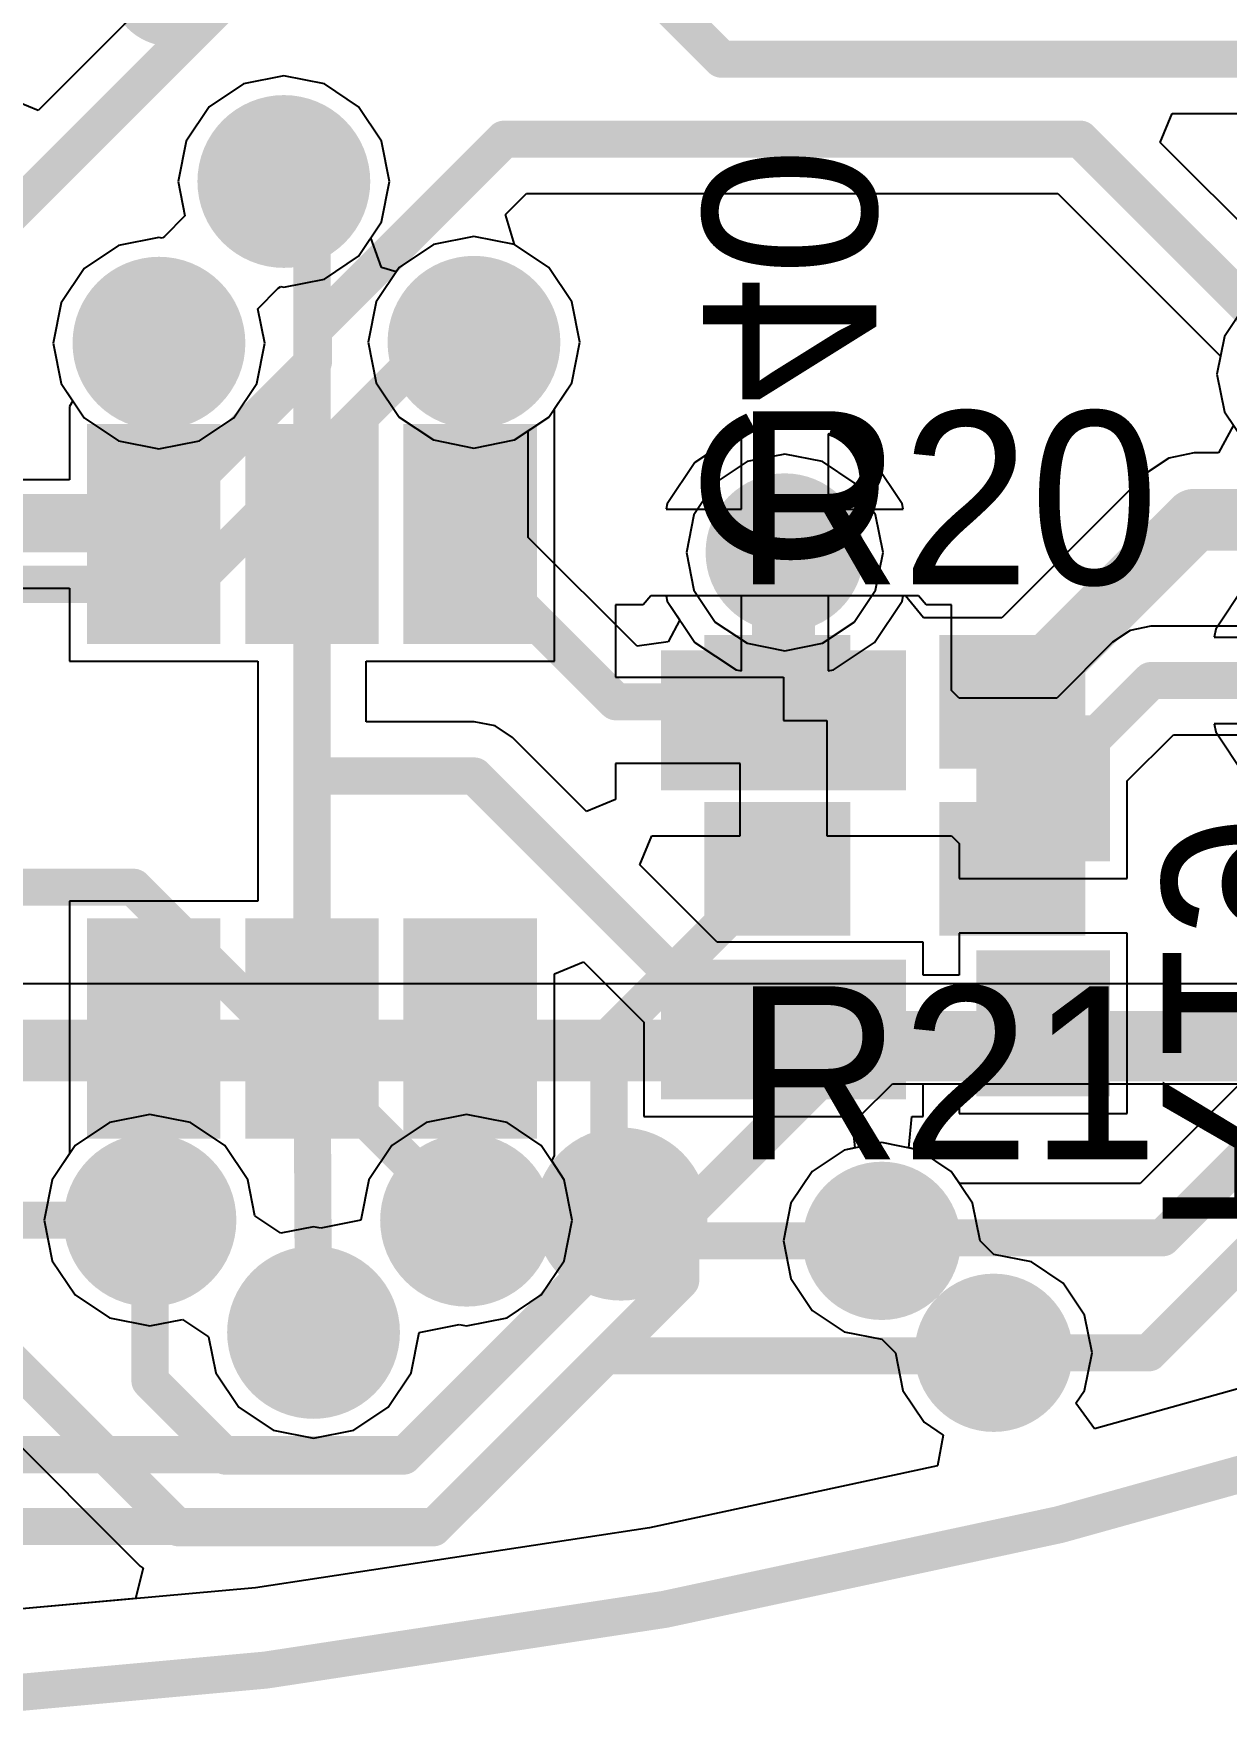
# Model space of a CAD drawing. Header units: millimetres. Extents: x 73 to 190, y 73 to 267.
# Drawn here: x 102.32 to 107.14, y 72.96 to 79.8 of the extents above; entities that cross this region are included whole.
import ezdxf

# ---------------------------------------------------------------- set-up
doc = ezdxf.new("R2010")
doc.units = ezdxf.units.MM
for name, color, linetype in [('BottomLayer', 5, 'Continuous'), ('BottomOverlay', 54, 'Continuous'), ('BottomPaste', 16, 'Continuous'), ('BottomSolder', 6, 'Continuous'), ('DrillDrawing', 1, 'Continuous'), ('KeepOutLayer', 6, 'Continuous'), ('Mechanical1', 6, 'Continuous'), ('MidLayer1', 16, 'Continuous'), ('MidLayer2', 76, 'Continuous'), ('MultiLayer', 9, 'Continuous'), ('TopLayer', 1, 'Continuous'), ('TopOverlay', 2, 'Continuous'), ('TopPaste', 8, 'Continuous'), ('TopSolder', 216, 'Continuous'), ('ViaHoleLayer', 16, 'Continuous')]:
    doc.layers.add(name, color=color, linetype=linetype)

msp = doc.modelspace()

# ---------------------------------------------------------------- linework, layer by layer
at = {"layer": 'BottomLayer'}
for p, q in [((103.33, 79.6315), (103.1664, 79.5989)), ((103.4937, 79.5989), (103.33, 79.6315)), ((103.1664, 79.5989), (103.0277, 79.5062)), ((103.6324, 79.5062), (103.4937, 79.5989)), ((103.0277, 79.5062), (102.935, 79.3675)), ((103.7251, 79.3675), (103.6324, 79.5062)), ((102.935, 79.3675), (102.9024, 79.2039)), ((103.7577, 79.2039), (103.7251, 79.3675)), ((102.9024, 79.2039), (102.9302, 79.0644)), ((103.7251, 79.0402), (103.7577, 79.2039)), ((102.9302, 79.0644), (102.8478, 78.982)), ((103.6822, 78.976), (103.7251, 79.0402)), ((102.6614, 78.9451), (102.5226, 78.8524)), ((102.825, 78.9776), (102.6614, 78.9451)), ((102.8375, 78.9751), (102.825, 78.9776)), ((102.8478, 78.982), (102.8375, 78.9751)), ((103.725, 78.8564), (103.6822, 78.976)), ((103.935, 78.9488), (103.7963, 78.8561)), ((104.0986, 78.9814), (103.935, 78.9488)), ((104.2623, 78.9488), (104.0986, 78.9814)), ((104.401, 78.8561), (104.2623, 78.9488)), ((103.7844, 78.8384), (103.725, 78.8564)), ((103.7963, 78.8561), (103.7844, 78.8384)), ((104.4937, 78.7174), (104.401, 78.8561)), ((102.5226, 78.8524), (102.4299, 78.7136)), ((104.5263, 78.5538), (104.4937, 78.7174)), ((102.4299, 78.7136), (102.3974, 78.55)), ((107.2188, 78.7062), (107.1326, 78.5772)), ((102.3974, 78.55), (102.4299, 78.3864)), ((104.4937, 78.3901), (104.5263, 78.5538)), ((107.1326, 78.5772), (107.1024, 78.425)), ((102.4299, 78.3864), (102.4762, 78.3172)), ((104.4237, 78.2853), (104.4937, 78.3901)), ((107.1024, 78.425), (107.1326, 78.2728)), ((102.4762, 78.3172), (102.4637, 78.2938)), ((102.4637, 78.2938), (102.4637, 78.2938)), ((102.4637, 78.2938), (102.4637, 78.2938)), ((102.4637, 78.2938), (102.4637, 77.998)), ((104.4237, 77.2638), (104.4237, 78.2853)), ((107.1326, 78.2728), (107.2188, 78.1438)), ((105.1585, 78.1785), (104.9918, 78.0672)), ((105.1801, 78.1829), (105.1585, 78.1785)), ((105.1801, 77.8788), (105.1801, 78.1829)), ((105.5518, 78.1785), (105.5301, 78.1829)), ((105.5301, 78.1829), (105.5301, 77.8788)), ((105.7185, 78.0672), (105.5518, 78.1785)), ((104.9918, 78.0672), (104.8804, 77.9004)), ((105.8299, 77.9004), (105.7185, 78.0672)), ((102.4637, 77.998), (100.938, 77.998)), ((104.8804, 77.9004), (104.8761, 77.8788)), ((105.8342, 77.8788), (105.8299, 77.9004)), ((104.8761, 77.8788), (105.1801, 77.8788)), ((105.5301, 77.8788), (105.8342, 77.8788)), ((101.0664, 77.5596), (102.4637, 77.5596)), ((102.4637, 77.5596), (102.4637, 77.2638)), ((104.7834, 77.4915), (104.671, 77.4915)), ((104.671, 77.4915), (104.671, 77.2)), ((104.814, 77.5288), (104.7834, 77.4915)), ((105.8963, 77.5288), (104.814, 77.5288)), ((105.9269, 77.4915), (105.8963, 77.5288)), ((106.029, 77.4915), (105.9269, 77.4915)), ((106.029, 77.146), (106.029, 77.4915)), ((106.7521, 77.3886), (106.681, 77.341)), ((106.836, 77.4052), (106.7521, 77.3886)), ((107.2421, 77.4052), (106.836, 77.4052)), ((106.681, 77.341), (106.455, 77.115)), ((102.4637, 77.2638), (103.2245, 77.2638)), ((103.2245, 77.2638), (103.2245, 76.8)), ((103.6629, 77.0192), (103.6629, 77.2638)), ((103.6629, 77.2638), (104.4237, 77.2638)), ((104.671, 77.2), (105.35, 77.2)), ((105.35, 77.2), (105.35, 77.025)), ((106.06, 77.115), (106.029, 77.146)), ((106.1188, 77.115), (106.06, 77.115)), ((106.455, 77.115), (106.1188, 77.115)), ((106.1188, 77.115), (106.1188, 77.115)), ((106.1188, 77.115), (106.1188, 77.115)), ((104.1, 77.0192), (103.6629, 77.0192)), ((104.1839, 77.0025), (104.1, 77.0192)), ((105.35, 77.025), (105.525, 77.025)), ((105.525, 77.025), (105.525, 76.5585)), ((104.255, 76.955), (104.1839, 77.0025)), ((104.5537, 76.6564), (104.255, 76.955)), ((106.74, 76.78), (106.9268, 76.9668)), ((106.9268, 76.9668), (107.2421, 76.9668)), ((105.175, 76.85), (104.671, 76.85)), ((104.671, 76.85), (104.671, 76.705)), ((105.175, 76.5585), (105.175, 76.85)), ((103.2245, 76.8), (103.2245, 76.2938)), ((106.74, 76.385), (106.74, 76.78)), ((104.671, 76.705), (104.5537, 76.6564)), ((104.7689, 76.4412), (104.8175, 76.5585)), ((104.8175, 76.5585), (105.175, 76.5585)), ((105.525, 76.5585), (105.9702, 76.5585)), ((105.9702, 76.5585), (105.9702, 76.5585)), ((105.9702, 76.5585), (105.9702, 76.5585)), ((105.9702, 76.5585), (106.029, 76.5585)), ((106.029, 76.5585), (106.06, 76.5275)), ((106.06, 76.5275), (106.06, 76.385)), ((105.0825, 76.1275), (104.7689, 76.4412)), ((106.06, 76.385), (106.74, 76.385)), ((103.2245, 76.2938), (102.4637, 76.2938)), ((102.4637, 76.2938), (102.4637, 75.2722)), ((105.915, 76.1275), (105.0825, 76.1275)), ((105.915, 75.9942), (105.915, 76.1275)), ((106.74, 76.165), (106.06, 76.165)), ((106.06, 76.165), (106.06, 75.9942)), ((106.74, 75.435), (106.74, 76.165)), ((104.4237, 76.0004), (104.541, 76.049)), ((104.4237, 75.2638), (104.4237, 76.0004)), ((104.541, 76.049), (104.785, 75.805)), ((106.06, 75.9942), (105.915, 75.9942)), ((104.785, 75.805), (104.785, 75.4225)), ((107.245, 75.605), (106.7919, 75.1519)), ((105.915, 75.4225), (105.915, 75.5558)), ((105.915, 75.5558), (106.06, 75.5558)), ((106.06, 75.5558), (106.06, 75.435)), ((106.06, 75.435), (106.74, 75.435)), ((104.785, 75.4225), (105.6255, 75.4225)), ((105.6255, 75.4225), (105.638, 75.2961)), ((105.857, 75.2961), (105.8694, 75.4225)), ((105.8694, 75.4225), (105.915, 75.4225)), ((102.4637, 75.2722), (102.3936, 75.1674)), ((104.4129, 75.2436), (104.4237, 75.2638)), ((104.4637, 75.1674), (104.4129, 75.2436)), ((104.4237, 75.2638), (104.4237, 75.2638)), ((104.4237, 75.2638), (104.4237, 75.2638)), ((105.5953, 75.2876), (105.4663, 75.2014)), ((105.638, 75.2961), (105.5953, 75.2876)), ((105.8996, 75.2876), (105.857, 75.2961)), ((106.0286, 75.2014), (105.8996, 75.2876)), ((102.3936, 75.1674), (102.3611, 75.0038)), ((104.4963, 75.0038), (104.4637, 75.1674)), ((105.4663, 75.2014), (105.3801, 75.0724)), ((106.0617, 75.1519), (106.0286, 75.2014)), ((106.7919, 75.1519), (106.0617, 75.1519)), ((105.3801, 75.0724), (105.3498, 74.9203)), ((102.3611, 75.0038), (102.3936, 74.8401)), ((104.4637, 74.8401), (104.4963, 75.0038)), ((105.3498, 74.9203), (105.3801, 74.7681)), ((102.3936, 74.8401), (102.4863, 74.7014)), ((104.371, 74.7014), (104.4637, 74.8401)), ((105.3801, 74.7681), (105.4663, 74.6391)), ((102.4863, 74.7014), (102.625, 74.6087)), ((104.2323, 74.6087), (104.371, 74.7014)), ((105.4663, 74.6391), (105.5953, 74.5529)), ((102.625, 74.6087), (102.7887, 74.5761)), ((102.7887, 74.5761), (102.9204, 74.6023)), ((102.9204, 74.6023), (103.026, 74.5318)), ((103.8451, 74.3864), (103.8776, 74.55)), ((103.8776, 74.55), (104.0389, 74.5821)), ((104.0389, 74.5821), (104.0687, 74.5761)), ((104.0687, 74.5761), (104.2323, 74.6087)), ((105.5953, 74.5529), (105.7475, 74.5226)), ((103.026, 74.5318), (103.0549, 74.3864)), ((105.7475, 74.5226), (105.8024, 74.4677)), ((105.8024, 74.4677), (105.8326, 74.3155)), ((103.0549, 74.3864), (103.1476, 74.2476)), ((103.7524, 74.2476), (103.8451, 74.3864)), ((105.8326, 74.3155), (105.9188, 74.1865)), ((103.1476, 74.2476), (103.2864, 74.1549)), ((103.6136, 74.1549), (103.7524, 74.2476)), ((103.2864, 74.1549), (103.45, 74.1224)), ((103.45, 74.1224), (103.6136, 74.1549)), ((105.9188, 74.1865), (105.9963, 74.1348)), ((105.9963, 74.1348), (105.9725, 74.01)), ((105.9725, 74.01), (104.8086, 73.7602)), ((104.8086, 73.7602), (103.2156, 73.5178)), ((103.2156, 73.5178), (101.6107, 73.3719))]:
    msp.add_line(p, q, dxfattribs=at)
for points, const_width in [([(103.1903, 79.2039, 1), (103.4697, 79.2039, 1)], 0.2794), ([(103.2925, 79.2039, 1), (103.3675, 79.2039, 1)], 0.075), ([(103.3086, 79.2039, 1), (103.3836, 79.2039, 1)], 0.075), ([(103.3086, 79.2039, 1), (103.3836, 79.2039, 1)], 0.075), ([(103.4062, 79.1487, 1), (103.4812, 79.1487, 1)], 0.075), ([(103.4062, 79.1487, 1), (103.4812, 79.1487, 1)], 0.075), ([(103.4112, 79.1538, 1), (103.4862, 79.1538, 1)], 0.075), ([(103.4112, 79.1538, 1), (103.4862, 79.1538, 1)], 0.075), ([(103.4125, 79.1524, 1), (103.4875, 79.1524, 1)], 0.075), ([(103.4125, 79.1524, 1), (103.4875, 79.1524, 1)], 0.075), ([(103.4125, 79.1, 1), (103.4875, 79.1, 1)], 0.075), ([(103.4125, 79.1, 1), (103.4875, 79.1, 1)], 0.075), ([(102.6853, 78.55, 1), (102.9647, 78.55, 1)], 0.2794), ([(103.9589, 78.5538, 1), (104.2383, 78.5538, 1)], 0.2794), ([(102.7662, 78.5287, 1), (102.8412, 78.5287, 1)], 0.075), ([(102.7662, 78.5287, 1), (102.8412, 78.5287, 1)], 0.075), ([(102.7875, 78.55, 1), (102.8625, 78.55, 1)], 0.075), ([(104.0611, 78.5538, 1), (104.1361, 78.5538, 1)], 0.075), ([(105.2301, 77.7038, 1), (105.4801, 77.7038, 1)], 0.25), ([(102.7662, 77.7788, 1), (102.8412, 77.7788, 1)], 0.075), ([(102.7662, 77.7788, 1), (102.8412, 77.7788, 1)], 0.075), ([(103.4062, 77.7788, 1), (103.4812, 77.7788, 1)], 0.075), ([(103.4062, 77.7788, 1), (103.4812, 77.7788, 1)], 0.075), ([(104.0462, 77.7788, 1), (104.1212, 77.7788, 1)], 0.075), ([(104.0611, 77.7937, 1), (104.1361, 77.7937, 1)], 0.075), ([(104.0611, 77.7937, 1), (104.1361, 77.7937, 1)], 0.075), ([(105.2916, 77.7038, 1), (105.4186, 77.7038, 1)], 0.127), ([(105.2865, 77.6987, 1), (105.4135, 77.6987, 1)], 0.127), ([(105.2865, 77.6987, 1), (105.4135, 77.6987, 1)], 0.127), ([(106.7985, 77.186, 1), (106.8735, 77.186, 1)], 0.075), ([(106.7985, 77.186, 1), (106.8735, 77.186, 1)], 0.075), ([(105.2865, 77.025, 1), (105.4135, 77.025, 1)], 0.127), ([(103.4062, 76.8, 1), (103.4812, 76.8, 1)], 0.075), ([(103.4062, 76.8, 1), (103.4812, 76.8, 1)], 0.075), ([(103.4062, 76.8, 1), (103.4812, 76.8, 1)], 0.075), ([(104.0625, 76.8, 1), (104.1375, 76.8, 1)], 0.075), ([(104.0625, 76.8, 1), (104.1375, 76.8, 1)], 0.075), ([(106.3625, 76.75, 1), (106.4375, 76.75, 1)], 0.075), ([(102.7662, 75.7788, 1), (102.8412, 75.7788, 1)], 0.075), ([(103.4062, 75.7788, 1), (103.4812, 75.7788, 1)], 0.075), ([(103.4062, 75.7788, 1), (103.4812, 75.7788, 1)], 0.075), ([(104.0462, 75.7788, 1), (104.1212, 75.7788, 1)], 0.075), ([(105.0875, 75.775, 1), (105.1625, 75.775, 1)], 0.075), ([(105.0875, 75.775, 1), (105.1625, 75.775, 1)], 0.075), ([(105.3125, 75.775, 1), (105.3875, 75.775, 1)], 0.075), ([(105.3125, 75.775, 1), (105.3875, 75.775, 1)], 0.075), ([(106.3125, 75.775, 1), (106.3875, 75.775, 1)], 0.075), ([(102.649, 75.0038, 1), (102.9284, 75.0038, 1)], 0.2794), ([(103.929, 75.0038, 1), (104.2084, 75.0038, 1)], 0.2794), ([(105.6225, 74.9203, 1), (105.8725, 74.9203, 1)], 0.25), ([(102.7662, 75.0187, 1), (102.8412, 75.0187, 1)], 0.075), ([(102.7662, 75.0187, 1), (102.8412, 75.0187, 1)], 0.075), ([(104.0462, 75.0187, 1), (104.1212, 75.0187, 1)], 0.075), ([(104.0462, 75.0187, 1), (104.1212, 75.0187, 1)], 0.075), ([(102.7512, 75.0038, 1), (102.8262, 75.0038, 1)], 0.075), ([(104.0312, 75.0038, 1), (104.1062, 75.0038, 1)], 0.075), ([(105.71, 74.9203, 1), (105.785, 74.9203, 1)], 0.075), ([(105.7224, 74.9327, 1), (105.7974, 74.9327, 1)], 0.075), ([(105.7224, 74.9327, 1), (105.7974, 74.9327, 1)], 0.075), ([(106.8452, 74.9327, 1), (106.9202, 74.9327, 1)], 0.075), ([(106.8452, 74.9327, 1), (106.9202, 74.9327, 1)], 0.075), ([(103.3103, 74.55, 1), (103.5897, 74.55, 1)], 0.2794), ([(106.075, 74.4677, 1), (106.325, 74.4677, 1)], 0.25), ([(103.4125, 74.55, 1), (103.4875, 74.55, 1)], 0.075), ([(106.1625, 74.4677, 1), (106.2375, 74.4677, 1)], 0.075), ([(106.7903, 74.4677, 1), (106.8653, 74.4677, 1)], 0.075), ([(106.7903, 74.4677, 1), (106.8653, 74.4677, 1)], 0.075)]:
    msp.add_lwpolyline(points, format="xyb", close=True, dxfattribs=dict(at, const_width=const_width))
for points, const_width in [([(103.33, 79.2039), (103.3461, 79.2039)], 0.15), ([(103.3461, 79.2039), (103.45, 79.1)], 0.15), ([(103.4437, 79.1487), (103.4487, 79.1538)], 0.15), ([(103.4437, 77.7788), (103.4437, 79.1487)], 0.15), ([(103.4487, 79.1538), (103.45, 79.1524)], 0.15), ([(103.45, 79.1), (103.45, 79.1524)], 0.15), ([(102.8037, 78.5287), (102.825, 78.55)], 0.15), ([(102.8037, 77.7788), (102.8037, 78.5287)], 0.15), ([(104.0986, 77.7937), (104.0986, 78.5538)], 0.15), ([(100.8472, 77.7788), (102.8037, 77.7788)], 0.15), ([(103.4437, 76.8), (103.4437, 77.7788)], 0.15), ([(104.0837, 77.7788), (104.0986, 77.7937)], 0.15), ([(105.35, 77.6987), (105.3551, 77.7038)], 0.254), ([(105.35, 77.025), (105.35, 77.6987)], 0.254), ([(106.4, 76.75), (106.836, 77.186)], 0.15), ([(106.836, 77.186), (107.6, 77.186)], 0.15), ([(103.4437, 75.7788), (103.4437, 76.8)], 0.15), ([(103.4437, 76.8), (104.1, 76.8)], 0.15), ([(104.1, 76.8), (105.125, 75.775)], 0.15), ([(102.8037, 75.0187), (102.8037, 75.7788)], 0.15), ([(103.4437, 75.7788), (103.45, 74.55)], 0.15), ([(104.0837, 75.0187), (104.0837, 75.7788)], 0.15), ([(105.125, 75.775), (105.35, 75.775)], 0.15), ([(105.35, 75.775), (106.35, 75.775)], 0.15), ([(106.8827, 74.9327), (107.4, 75.45)], 0.15), ([(106.8278, 74.4677), (107.5201, 75.16)], 0.15), ([(102.7887, 75.0038), (102.8037, 75.0187)], 0.15), ([(104.0687, 75.0038), (104.0837, 75.0187)], 0.15), ([(105.7475, 74.9203), (105.7599, 74.9327)], 0.15), ([(105.7599, 74.9327), (106.8827, 74.9327)], 0.15), ([(106.2, 74.4677), (106.8278, 74.4677)], 0.15)]:
    msp.add_lwpolyline(points, dxfattribs=dict(at, const_width=const_width))
for points in [[(103.0037, 78.1538), (102.6037, 78.1538), (103.0037, 77.4038), (102.6037, 77.4038)], [(103.6437, 78.1538), (103.2437, 78.1538), (103.6437, 77.4038), (103.2437, 77.4038)], [(103.8837, 77.4038), (104.2837, 77.4038), (103.8837, 78.1538), (104.2837, 78.1538)], [(105.775, 76.8125), (105.775, 77.2375), (104.925, 76.8125), (104.925, 77.2375)], [(106.6, 76.525), (106.6, 76.975), (106.2, 76.525), (106.2, 76.975)], [(103.0037, 76.1538), (102.6037, 76.1538), (103.0037, 75.4038), (102.6037, 75.4038)], [(103.6437, 76.1538), (103.2437, 76.1538), (103.6437, 75.4038), (103.2437, 75.4038)], [(103.8837, 75.4038), (104.2837, 75.4038), (103.8837, 76.1538), (104.2837, 76.1538)], [(105.775, 75.5625), (105.775, 75.9875), (104.925, 75.5625), (104.925, 75.9875)], [(106.6, 75.575), (106.6, 76.025), (106.2, 75.575), (106.2, 76.025)]]:
    msp.add_solid(points, dxfattribs=at)
at = {"layer": 'BottomOverlay'}
for points, const_width in [([(104.7937, 75.0287, 1), (104.5937, 75.0287, 1)], 0.5), ([(104.4687, 75.0287, 1), (104.7187, 75.0287, 1)], 0.25), ([(104.6687, 75.0287, 1), (104.9187, 75.0287, 1)], 0.25)]:
    msp.add_lwpolyline(points, format="xyb", close=True, dxfattribs=dict(at, const_width=const_width))
at = {"layer": 'BottomPaste'}
for points in [[(102.9537, 78.1038), (102.6537, 78.1038), (102.9537, 77.4538), (102.6537, 77.4538)], [(103.5937, 78.1038), (103.2937, 78.1038), (103.5937, 77.4538), (103.2937, 77.4538)], [(103.9337, 77.4538), (104.2337, 77.4538), (103.9337, 78.1038), (104.2337, 78.1038)], [(105.725, 76.8625), (105.725, 77.1875), (104.975, 76.8625), (104.975, 77.1875)], [(106.55, 76.575), (106.55, 76.925), (106.25, 76.575), (106.25, 76.925)], [(102.9537, 76.1038), (102.6537, 76.1038), (102.9537, 75.4538), (102.6537, 75.4538)], [(103.5937, 76.1038), (103.2937, 76.1038), (103.5937, 75.4538), (103.2937, 75.4538)], [(103.9337, 75.4538), (104.2337, 75.4538), (103.9337, 76.1038), (104.2337, 76.1038)], [(105.725, 75.6125), (105.725, 75.9375), (104.975, 75.6125), (104.975, 75.9375)], [(106.55, 75.625), (106.55, 75.975), (106.25, 75.625), (106.25, 75.975)]]:
    msp.add_solid(points, dxfattribs=at)
at = {"layer": 'BottomSolder'}
for points, const_width in [([(103.1553, 79.2039, 1), (103.5047, 79.2039, 1)], 0.3494), ([(102.6503, 78.55, 1), (102.9997, 78.55, 1)], 0.3494), ([(103.924, 78.5538, 1), (104.2733, 78.5538, 1)], 0.3494), ([(105.1951, 77.7038, 1), (105.5151, 77.7038, 1)], 0.32), ([(102.614, 75.0038, 1), (102.9634, 75.0038, 1)], 0.3494), ([(103.894, 75.0038, 1), (104.2434, 75.0038, 1)], 0.3494), ([(105.5875, 74.9203, 1), (105.9075, 74.9203, 1)], 0.32), ([(103.2753, 74.55, 1), (103.6247, 74.55, 1)], 0.3494), ([(106.04, 74.4677, 1), (106.36, 74.4677, 1)], 0.32)]:
    msp.add_lwpolyline(points, format="xyb", close=True, dxfattribs=dict(at, const_width=const_width))
for points in [[(103.0737, 78.2238), (102.5337, 78.2238), (103.0737, 77.3338), (102.5337, 77.3338)], [(103.7137, 78.2238), (103.1737, 78.2238), (103.7137, 77.3338), (103.1737, 77.3338)], [(103.8137, 77.3338), (104.3537, 77.3338), (103.8137, 78.2238), (104.3537, 78.2238)], [(105.845, 76.7425), (105.845, 77.3075), (104.855, 76.7425), (104.855, 77.3075)], [(106.67, 76.455), (106.67, 77.045), (106.13, 76.455), (106.13, 77.045)], [(103.0737, 76.2238), (102.5337, 76.2238), (103.0737, 75.3338), (102.5337, 75.3338)], [(103.7137, 76.2238), (103.1737, 76.2238), (103.7137, 75.3338), (103.1737, 75.3338)], [(103.8137, 75.3338), (104.3537, 75.3338), (103.8137, 76.2238), (104.3537, 76.2238)], [(105.845, 75.4925), (105.845, 76.0575), (104.855, 75.4925), (104.855, 76.0575)], [(106.67, 75.505), (106.67, 76.095), (106.13, 75.505), (106.13, 76.095)]]:
    msp.add_solid(points, dxfattribs=at)
at = {"layer": 'DrillDrawing'}
for points, const_width in [([(103.2538, 79.2039, 1), (103.4062, 79.2039, 1)], 0.1524), ([(102.7488, 78.55, 1), (102.9012, 78.55, 1)], 0.1524), ([(104.0224, 78.5538, 1), (104.1748, 78.5538, 1)], 0.1524), ([(105.3051, 77.7038, 1), (105.4051, 77.7038, 1)], 0.1), ([(102.7125, 75.0038, 1), (102.8649, 75.0038, 1)], 0.1524), ([(103.9925, 75.0038, 1), (104.1449, 75.0038, 1)], 0.1524), ([(105.6975, 74.9203, 1), (105.7975, 74.9203, 1)], 0.1), ([(103.3738, 74.55, 1), (103.5262, 74.55, 1)], 0.1524), ([(106.15, 74.4677, 1), (106.25, 74.4677, 1)], 0.1), ([(106.427, 73.7726, 1), (106.502, 73.7726, 1)], 0.075), ([(106.427, 73.7726, 1), (106.502, 73.7726, 1)], 0.075), ([(104.8316, 73.4301, 1), (104.9066, 73.4301, 1)], 0.075), ([(104.8316, 73.4301, 1), (104.9066, 73.4301, 1)], 0.075), ([(103.2185, 73.1846, 1), (103.2935, 73.1846, 1)], 0.075), ([(103.2185, 73.1846, 1), (103.2935, 73.1846, 1)], 0.075)]:
    msp.add_lwpolyline(points, format="xyb", close=True, dxfattribs=dict(at, const_width=const_width))
at = {"layer": 'DrillDrawing', "const_width": 0.15}
for points in [[(106.4645, 73.7726), (108.0363, 74.2107)], [(104.8691, 73.4301), (106.4645, 73.7726)], [(103.256, 73.1846), (104.8691, 73.4301)], [(101.631, 73.0369), (103.256, 73.1846)]]:
    msp.add_lwpolyline(points, dxfattribs=at)
at = {"layer": 'KeepOutLayer', "const_width": 0.15}
for points in [[(106.4645, 73.7726), (108.0363, 74.2107)], [(104.8691, 73.4301), (106.4645, 73.7726)], [(103.256, 73.1846), (104.8691, 73.4301)], [(101.631, 73.0369), (103.256, 73.1846)]]:
    msp.add_lwpolyline(points, dxfattribs=at)
at = {"layer": 'KeepOutLayer', "const_width": 0.075}
for points in [[(106.427, 73.7726, 1), (106.502, 73.7726, 1)], [(106.427, 73.7726, 1), (106.502, 73.7726, 1)], [(104.8316, 73.4301, 1), (104.9066, 73.4301, 1)], [(104.8316, 73.4301, 1), (104.9066, 73.4301, 1)], [(103.2185, 73.1846, 1), (103.2935, 73.1846, 1)], [(103.2185, 73.1846, 1), (103.2935, 73.1846, 1)]]:
    msp.add_lwpolyline(points, format="xyb", close=True, dxfattribs=at)
at = {"layer": 'Mechanical1', "const_width": 0.15}
for points in [[(106.4645, 73.7726), (108.0363, 74.2107)], [(104.8691, 73.4301), (106.4645, 73.7726)], [(103.256, 73.1846), (104.8691, 73.4301)], [(101.631, 73.0369), (103.256, 73.1846)]]:
    msp.add_lwpolyline(points, dxfattribs=at)
at = {"layer": 'Mechanical1', "const_width": 0.075}
for points in [[(106.427, 73.7726, 1), (106.502, 73.7726, 1)], [(106.427, 73.7726, 1), (106.502, 73.7726, 1)], [(104.8316, 73.4301, 1), (104.9066, 73.4301, 1)], [(104.8316, 73.4301, 1), (104.9066, 73.4301, 1)], [(103.2185, 73.1846, 1), (103.2935, 73.1846, 1)], [(103.2185, 73.1846, 1), (103.2935, 73.1846, 1)]]:
    msp.add_lwpolyline(points, format="xyb", close=True, dxfattribs=at)
at = {"layer": 'MidLayer1'}
for p, q in [((103.33, 79.6315), (103.1664, 79.5989)), ((103.4937, 79.5989), (103.33, 79.6315)), ((103.1664, 79.5989), (103.0277, 79.5062)), ((103.6324, 79.5062), (103.4937, 79.5989)), ((103.0277, 79.5062), (102.935, 79.3675)), ((103.7251, 79.3675), (103.6324, 79.5062)), ((102.935, 79.3675), (102.9024, 79.2039)), ((103.7577, 79.2039), (103.7251, 79.3675)), ((102.9024, 79.2039), (102.9302, 79.0644)), ((103.7251, 79.0402), (103.7577, 79.2039)), ((102.9302, 79.0644), (102.8478, 78.982)), ((103.6324, 78.9015), (103.7251, 79.0402)), ((102.6614, 78.9451), (102.5226, 78.8524)), ((102.825, 78.9776), (102.6614, 78.9451)), ((102.8375, 78.9751), (102.825, 78.9776)), ((102.8478, 78.982), (102.8375, 78.9751)), ((103.935, 78.9488), (103.7963, 78.8561)), ((104.0986, 78.9814), (103.935, 78.9488)), ((104.2623, 78.9488), (104.0986, 78.9814)), ((104.401, 78.8561), (104.2623, 78.9488)), ((103.4937, 78.8088), (103.6324, 78.9015)), ((103.7963, 78.8561), (103.7036, 78.7174)), ((104.4937, 78.7174), (104.401, 78.8561)), ((102.5226, 78.8524), (102.4299, 78.7136)), ((103.33, 78.7762), (103.4937, 78.8088)), ((103.2249, 78.6895), (103.3073, 78.7719)), ((103.3073, 78.7719), (103.3175, 78.7787)), ((103.3175, 78.7787), (103.33, 78.7762)), ((103.7036, 78.7174), (103.671, 78.5538)), ((104.5263, 78.5538), (104.4937, 78.7174)), ((102.4299, 78.7136), (102.3974, 78.55)), ((103.2526, 78.55), (103.2249, 78.6895)), ((107.2188, 78.7062), (107.1326, 78.5772)), ((102.3974, 78.55), (102.4299, 78.3864)), ((103.2201, 78.3864), (103.2526, 78.55)), ((103.671, 78.5538), (103.7036, 78.3901)), ((104.4937, 78.3901), (104.5263, 78.5538)), ((107.1326, 78.5772), (107.1024, 78.425)), ((102.4299, 78.3864), (102.5226, 78.2476)), ((103.1274, 78.2476), (103.2201, 78.3864)), ((103.7036, 78.3901), (103.7963, 78.2514)), ((104.401, 78.2514), (104.4937, 78.3901)), ((107.1024, 78.425), (107.1326, 78.2728)), ((102.5226, 78.2476), (102.6614, 78.1549)), ((102.9886, 78.1549), (103.1274, 78.2476)), ((103.7963, 78.2514), (103.935, 78.1587)), ((104.2623, 78.1587), (104.401, 78.2514)), ((107.1326, 78.2728), (107.2188, 78.1438)), ((105.1585, 78.1785), (104.9918, 78.0672)), ((105.1801, 78.1829), (105.1585, 78.1785)), ((105.1801, 77.8788), (105.1801, 78.1829)), ((105.5518, 78.1785), (105.5301, 78.1829)), ((105.5301, 78.1829), (105.5301, 77.8788)), ((105.7185, 78.0672), (105.5518, 78.1785)), ((102.6614, 78.1549), (102.825, 78.1224)), ((102.825, 78.1224), (102.9886, 78.1549)), ((103.935, 78.1587), (104.0986, 78.1262)), ((104.0986, 78.1262), (104.2623, 78.1587)), ((104.9918, 78.0672), (104.8804, 77.9004)), ((105.8299, 77.9004), (105.7185, 78.0672)), ((104.8804, 77.9004), (104.8761, 77.8788)), ((105.8342, 77.8788), (105.8299, 77.9004)), ((104.8761, 77.8788), (105.1801, 77.8788)), ((105.5301, 77.8788), (105.8342, 77.8788)), ((105.1801, 77.5288), (104.8761, 77.5288)), ((104.8761, 77.5288), (104.8804, 77.5071)), ((104.8804, 77.5071), (104.9918, 77.3404)), ((105.1801, 77.2247), (105.1801, 77.5288)), ((105.8342, 77.5288), (105.5301, 77.5288)), ((105.5301, 77.5288), (105.5301, 77.2247)), ((105.7185, 77.3404), (105.8299, 77.5071)), ((105.8299, 77.5071), (105.8342, 77.5288)), ((104.9918, 77.3404), (105.1585, 77.229)), ((105.5518, 77.229), (105.7185, 77.3404)), ((105.1585, 77.229), (105.1801, 77.2247)), ((105.5301, 77.2247), (105.5518, 77.229)), ((102.625, 75.3988), (102.4863, 75.3061)), ((102.7887, 75.4314), (102.625, 75.3988)), ((102.9523, 75.3988), (102.7887, 75.4314)), ((103.091, 75.3061), (102.9523, 75.3988)), ((103.905, 75.3988), (103.7663, 75.3061)), ((104.0687, 75.4314), (103.905, 75.3988)), ((104.2323, 75.3988), (104.0687, 75.4314)), ((104.371, 75.3061), (104.2323, 75.3988)), ((102.4863, 75.3061), (102.3936, 75.1674)), ((103.1837, 75.1674), (103.091, 75.3061)), ((103.7663, 75.3061), (103.6736, 75.1674)), ((104.4637, 75.1674), (104.371, 75.3061)), ((105.7475, 75.3179), (105.5953, 75.2876)), ((105.8996, 75.2876), (105.7475, 75.3179)), ((105.5953, 75.2876), (105.4663, 75.2014)), ((106.0286, 75.2014), (105.8996, 75.2876)), ((102.3936, 75.1674), (102.3611, 75.0038)), ((103.2127, 75.022), (103.1837, 75.1674)), ((103.6736, 75.1674), (103.6411, 75.0038)), ((104.4963, 75.0038), (104.4637, 75.1674)), ((105.4663, 75.2014), (105.3801, 75.0724)), ((106.1148, 75.0724), (106.0286, 75.2014)), ((105.3801, 75.0724), (105.3498, 74.9203)), ((106.1451, 74.9203), (106.1148, 75.0724)), ((102.3611, 75.0038), (102.3936, 74.8401)), ((103.3183, 74.9514), (103.2127, 75.022)), ((103.45, 74.9776), (103.3183, 74.9514)), ((103.4798, 74.9717), (103.45, 74.9776)), ((103.6411, 75.0038), (103.4798, 74.9717)), ((104.4637, 74.8401), (104.4963, 75.0038)), ((105.3498, 74.9203), (105.3801, 74.7681)), ((106.2, 74.8654), (106.1451, 74.9203)), ((102.3936, 74.8401), (102.4863, 74.7014)), ((104.371, 74.7014), (104.4637, 74.8401)), ((106.3522, 74.8351), (106.2, 74.8654)), ((106.4812, 74.7489), (106.3522, 74.8351)), ((105.3801, 74.7681), (105.4663, 74.6391)), ((102.4863, 74.7014), (102.625, 74.6087)), ((104.2323, 74.6087), (104.371, 74.7014)), ((106.5674, 74.6199), (106.4812, 74.7489)), ((105.4663, 74.6391), (105.5953, 74.5529)), ((106.5976, 74.4677), (106.5674, 74.6199)), ((102.625, 74.6087), (102.7887, 74.5761)), ((102.7887, 74.5761), (102.9204, 74.6023)), ((102.9204, 74.6023), (103.026, 74.5318)), ((103.8451, 74.3864), (103.8776, 74.55)), ((103.8776, 74.55), (104.0389, 74.5821)), ((104.0389, 74.5821), (104.0687, 74.5761)), ((104.0687, 74.5761), (104.2323, 74.6087)), ((105.5953, 74.5529), (105.7475, 74.5226)), ((103.026, 74.5318), (103.0549, 74.3864)), ((105.7475, 74.5226), (105.8024, 74.4677)), ((107.9364, 74.5311), (106.607, 74.1605)), ((105.8024, 74.4677), (105.8326, 74.3155)), ((106.5674, 74.3155), (106.5976, 74.4677)), ((103.0549, 74.3864), (103.1476, 74.2476)), ((103.7524, 74.2476), (103.8451, 74.3864)), ((105.8326, 74.3155), (105.9188, 74.1865)), ((106.5325, 74.2634), (106.5674, 74.3155)), ((103.1476, 74.2476), (103.2864, 74.1549)), ((103.6136, 74.1549), (103.7524, 74.2476)), ((106.607, 74.1605), (106.5325, 74.2634)), ((103.2864, 74.1549), (103.45, 74.1224)), ((103.45, 74.1224), (103.6136, 74.1549)), ((105.9188, 74.1865), (105.9963, 74.1348)), ((105.9963, 74.1348), (105.9725, 74.01)), ((105.9725, 74.01), (104.8086, 73.7602)), ((104.8086, 73.7602), (103.2156, 73.5178)), ((103.2156, 73.5178), (101.6107, 73.3719))]:
    msp.add_line(p, q, dxfattribs=at)
for points, const_width in [([(103.1903, 79.2039, 1), (103.4697, 79.2039, 1)], 0.2794), ([(102.6853, 78.55, 1), (102.9647, 78.55, 1)], 0.2794), ([(103.9589, 78.5538, 1), (104.2383, 78.5538, 1)], 0.2794), ([(105.2301, 77.7038, 1), (105.4801, 77.7038, 1)], 0.25), ([(102.649, 75.0038, 1), (102.9284, 75.0038, 1)], 0.2794), ([(103.929, 75.0038, 1), (104.2084, 75.0038, 1)], 0.2794), ([(105.6225, 74.9203, 1), (105.8725, 74.9203, 1)], 0.25), ([(103.3103, 74.55, 1), (103.5897, 74.55, 1)], 0.2794), ([(106.075, 74.4677, 1), (106.325, 74.4677, 1)], 0.25)]:
    msp.add_lwpolyline(points, format="xyb", close=True, dxfattribs=dict(at, const_width=const_width))
at = {"layer": 'MidLayer2'}
for p, q in [((103.33, 79.6315), (103.1664, 79.5989)), ((103.4937, 79.5989), (103.33, 79.6315)), ((103.1664, 79.5989), (103.0277, 79.5062)), ((103.6324, 79.5062), (103.4937, 79.5989)), ((103.0277, 79.5062), (102.935, 79.3675)), ((103.7251, 79.3675), (103.6324, 79.5062)), ((102.935, 79.3675), (102.9024, 79.2039)), ((103.7577, 79.2039), (103.7251, 79.3675)), ((102.9024, 79.2039), (102.9302, 79.0644)), ((103.7251, 79.0402), (103.7577, 79.2039)), ((102.9302, 79.0644), (102.8478, 78.982)), ((103.6324, 78.9015), (103.7251, 79.0402)), ((102.6614, 78.9451), (102.5226, 78.8524)), ((102.825, 78.9776), (102.6614, 78.9451)), ((102.8375, 78.9751), (102.825, 78.9776)), ((102.8478, 78.982), (102.8375, 78.9751)), ((103.935, 78.9488), (103.7963, 78.8561)), ((104.0986, 78.9814), (103.935, 78.9488)), ((104.2623, 78.9488), (104.0986, 78.9814)), ((104.401, 78.8561), (104.2623, 78.9488)), ((103.4937, 78.8088), (103.6324, 78.9015)), ((103.7963, 78.8561), (103.7036, 78.7174)), ((104.4937, 78.7174), (104.401, 78.8561)), ((102.5226, 78.8524), (102.4299, 78.7136)), ((103.33, 78.7762), (103.4937, 78.8088)), ((103.2249, 78.6895), (103.3073, 78.7719)), ((103.3073, 78.7719), (103.3175, 78.7787)), ((103.3175, 78.7787), (103.33, 78.7762)), ((103.7036, 78.7174), (103.671, 78.5538)), ((104.5263, 78.5538), (104.4937, 78.7174)), ((102.4299, 78.7136), (102.3974, 78.55)), ((103.2526, 78.55), (103.2249, 78.6895)), ((107.2188, 78.7062), (107.1326, 78.5772)), ((102.3974, 78.55), (102.4299, 78.3864)), ((103.2201, 78.3864), (103.2526, 78.55)), ((103.671, 78.5538), (103.7036, 78.3901)), ((104.4937, 78.3901), (104.5263, 78.5538)), ((107.1326, 78.5772), (107.1024, 78.425)), ((102.4299, 78.3864), (102.5226, 78.2476)), ((103.1274, 78.2476), (103.2201, 78.3864)), ((103.7036, 78.3901), (103.7963, 78.2514)), ((104.401, 78.2514), (104.4937, 78.3901)), ((107.1024, 78.425), (107.1326, 78.2728)), ((102.5226, 78.2476), (102.6614, 78.1549)), ((102.9886, 78.1549), (103.1274, 78.2476)), ((103.7963, 78.2514), (103.935, 78.1587)), ((104.2623, 78.1587), (104.401, 78.2514)), ((107.1326, 78.2728), (107.2188, 78.1438)), ((102.6614, 78.1549), (102.825, 78.1224)), ((102.825, 78.1224), (102.9886, 78.1549)), ((103.935, 78.1587), (104.0986, 78.1262)), ((104.0986, 78.1262), (104.2623, 78.1587)), ((105.203, 78.0712), (105.074, 77.985)), ((105.3551, 78.1014), (105.203, 78.0712)), ((105.5073, 78.0712), (105.3551, 78.1014)), ((105.6363, 77.985), (105.5073, 78.0712)), ((105.074, 77.985), (104.9878, 77.856)), ((105.7225, 77.856), (105.6363, 77.985)), ((104.9878, 77.856), (104.9575, 77.7038)), ((105.7528, 77.7038), (105.7225, 77.856)), ((104.9575, 77.7038), (104.9878, 77.5516)), ((105.7225, 77.5516), (105.7528, 77.7038)), ((107.2154, 77.5706), (107.0975, 77.3942)), ((104.9878, 77.5516), (105.074, 77.4226)), ((105.6363, 77.4226), (105.7225, 77.5516)), ((105.074, 77.4226), (105.203, 77.3364)), ((105.5073, 77.3364), (105.6363, 77.4226)), ((107.0975, 77.3942), (107.0909, 77.361)), ((107.0909, 77.361), (107.425, 77.361)), ((105.203, 77.3364), (105.3551, 77.3062)), ((105.3551, 77.3062), (105.5073, 77.3364)), ((108.109, 77.011), (107.0909, 77.011)), ((107.0909, 77.011), (107.0975, 76.9779)), ((107.0975, 76.9779), (107.2154, 76.8015)), ((109.6157, 75.9602), (102.1538, 75.9602))]:
    msp.add_line(p, q, dxfattribs=at)
for points, const_width in [([(103.1903, 79.2039, 1), (103.4697, 79.2039, 1)], 0.2794), ([(102.6853, 78.55, 1), (102.9647, 78.55, 1)], 0.2794), ([(103.9589, 78.5538, 1), (104.2383, 78.5538, 1)], 0.2794), ([(105.2301, 77.7038, 1), (105.4801, 77.7038, 1)], 0.25), ([(102.649, 75.0038, 1), (102.9284, 75.0038, 1)], 0.2794), ([(103.929, 75.0038, 1), (104.2084, 75.0038, 1)], 0.2794), ([(105.6225, 74.9203, 1), (105.8725, 74.9203, 1)], 0.25), ([(104.6469, 74.9203, 1), (104.7219, 74.9203, 1)], 0.075), ([(104.6469, 74.9203, 1), (104.7219, 74.9203, 1)], 0.075), ([(105.71, 74.9203, 1), (105.785, 74.9203, 1)], 0.075), ([(103.3103, 74.55, 1), (103.5897, 74.55, 1)], 0.2794), ([(106.075, 74.4677, 1), (106.325, 74.4677, 1)], 0.25), ([(104.592, 74.4553, 1), (104.667, 74.4553, 1)], 0.075), ([(104.592, 74.4553, 1), (104.667, 74.4553, 1)], 0.075), ([(106.15, 74.4553, 1), (106.225, 74.4553, 1)], 0.075), ([(106.15, 74.4553, 1), (106.225, 74.4553, 1)], 0.075), ([(106.1625, 74.4677, 1), (106.2375, 74.4677, 1)], 0.075), ([(103.7822, 74.0556, 1), (103.8572, 74.0556, 1)], 0.075), ([(103.7822, 74.0556, 1), (103.8572, 74.0556, 1)], 0.075), ([(103.9023, 73.7656, 1), (103.9773, 73.7656, 1)], 0.075), ([(103.9023, 73.7656, 1), (103.9773, 73.7656, 1)], 0.075)]:
    msp.add_lwpolyline(points, format="xyb", close=True, dxfattribs=dict(at, const_width=const_width))
for points, const_width in [([(101.0731, 75.69), (109.7276, 75.69)], 0.25), ([(103.8197, 74.0556), (104.6844, 74.9203)], 0.15), ([(104.6844, 74.9203), (105.7475, 74.9203)], 0.15), ([(103.9398, 73.7656), (104.6295, 74.4553)], 0.15), ([(104.6295, 74.4553), (106.1875, 74.4553)], 0.15), ([(106.1875, 74.4553), (106.2, 74.4677)], 0.15), ([(102.2267, 74.0556), (103.8197, 74.0556)], 0.15), ([(101.8768, 73.7656), (103.9398, 73.7656)], 0.15)]:
    msp.add_lwpolyline(points, dxfattribs=dict(at, const_width=const_width))
at = {"layer": 'MultiLayer'}
for points, const_width in [([(103.1903, 79.2039, 1), (103.4697, 79.2039, 1)], 0.2794), ([(102.6853, 78.55, 1), (102.9647, 78.55, 1)], 0.2794), ([(103.9589, 78.5538, 1), (104.2383, 78.5538, 1)], 0.2794), ([(105.2301, 77.7038, 1), (105.4801, 77.7038, 1)], 0.25), ([(102.649, 75.0038, 1), (102.9284, 75.0038, 1)], 0.2794), ([(103.929, 75.0038, 1), (104.2084, 75.0038, 1)], 0.2794), ([(105.6225, 74.9203, 1), (105.8725, 74.9203, 1)], 0.25), ([(103.3103, 74.55, 1), (103.5897, 74.55, 1)], 0.2794), ([(106.075, 74.4677, 1), (106.325, 74.4677, 1)], 0.25)]:
    msp.add_lwpolyline(points, format="xyb", close=True, dxfattribs=dict(at, const_width=const_width))
at = {"layer": 'TopLayer'}
for p, q in [((103.0256, 80.18), (102.3365, 79.491)), ((102.3365, 79.491), (102.2192, 79.5396)), ((106.8733, 79.3617), (106.9219, 79.4791)), ((106.9219, 79.4791), (112.3826, 79.4791)), ((107.4269, 78.8081), (106.8733, 79.3617)), ((104.2256, 79.0699), (104.3115, 79.1558)), ((104.3115, 79.1558), (106.4592, 79.1558)), ((106.4592, 79.1558), (107.1169, 78.4981)), ((104.2623, 78.9488), (104.2256, 79.0699)), ((104.401, 78.8561), (104.2623, 78.9488)), ((104.4937, 78.7174), (104.401, 78.8561)), ((104.5263, 78.5538), (104.4937, 78.7174)), ((104.4937, 78.3901), (104.5263, 78.5538)), ((107.1169, 78.4981), (107.1024, 78.425)), ((104.401, 78.2514), (104.4937, 78.3901)), ((107.1024, 78.425), (107.1326, 78.2728)), ((104.3179, 78.1958), (104.401, 78.2514)), ((107.1326, 78.2728), (107.1691, 78.2182)), ((104.3179, 77.765), (104.3179, 78.1958)), ((105.1585, 78.1785), (104.9918, 78.0672)), ((105.1801, 78.1829), (105.1585, 78.1785)), ((105.1801, 77.8788), (105.1801, 78.1829)), ((105.5518, 78.1785), (105.5301, 78.1829)), ((105.5301, 78.1829), (105.5301, 77.8788)), ((105.7185, 78.0672), (105.5518, 78.1785)), ((107.1691, 78.2182), (107.1093, 78.1062)), ((107.011, 78.1062), (106.9076, 78.0856)), ((107.1093, 78.1062), (107.011, 78.1062)), ((104.9918, 78.0672), (104.8804, 77.9004)), ((105.8299, 77.9004), (105.7185, 78.0672)), ((106.9076, 78.0856), (106.82, 78.0271)), ((106.82, 78.0271), (106.2329, 77.44)), ((104.8804, 77.9004), (104.8761, 77.8788)), ((105.8342, 77.8788), (105.8299, 77.9004)), ((104.8761, 77.8788), (105.1801, 77.8788)), ((105.5301, 77.8788), (105.8342, 77.8788)), ((104.7584, 77.3245), (104.3179, 77.765)), ((105.8438, 77.5288), (104.8761, 77.5288)), ((104.8761, 77.5288), (104.8804, 77.5071)), ((104.8804, 77.5071), (104.9311, 77.4312)), ((105.9166, 77.44), (105.8438, 77.5288)), ((104.9311, 77.4312), (104.884, 77.3431)), ((106.2329, 77.44), (105.9166, 77.44)), ((104.884, 77.3431), (104.7584, 77.3245)), ((99.5982, 76.7558), (102.749, 73.605)), ((105.6593, 75.4243), (105.7908, 75.5558)), ((105.7908, 75.5558), (107.419, 75.5558)), ((105.7192, 75.3123), (105.6593, 75.4243)), ((105.7475, 75.3179), (105.7192, 75.3123)), ((105.8996, 75.2876), (105.7475, 75.3179)), ((106.0286, 75.2014), (105.8996, 75.2876)), ((106.1148, 75.0724), (106.0286, 75.2014)), ((106.1451, 74.9203), (106.1148, 75.0724)), ((106.2, 74.8654), (106.1451, 74.9203)), ((106.3522, 74.8351), (106.2, 74.8654)), ((106.4812, 74.7489), (106.3522, 74.8351)), ((106.5674, 74.6199), (106.4812, 74.7489)), ((106.5976, 74.4677), (106.5674, 74.6199)), ((107.9364, 74.5311), (106.607, 74.1605)), ((106.5674, 74.3155), (106.5976, 74.4677)), ((106.5325, 74.2634), (106.5674, 74.3155)), ((106.607, 74.1605), (106.5325, 74.2634)), ((102.7614, 73.5967), (102.73, 73.4736)), ((102.749, 73.605), (102.7614, 73.5967)), ((102.73, 73.4736), (101.6107, 73.3719))]:
    msp.add_line(p, q, dxfattribs=at)
for points, const_width in [([(101.3106, 78.155), (103.1806, 80.025)], 0.15), ([(104.7733, 80.025), (105.1, 79.6983)], 0.15), ([(105.1, 79.6983), (112.3826, 79.6983)], 0.15), ([(103.45, 78.6043), (104.2207, 79.375)], 0.15), ([(104.2207, 79.375), (106.55, 79.375)], 0.15), ([(106.55, 79.375), (107.5, 78.425)], 0.15), ([(103.45, 78.4758), (103.45, 78.6043)], 0.15), ([(102.9593, 77.575), (103.9381, 78.5538)], 0.15), ([(103.9381, 78.5538), (104.0986, 78.5538)], 0.15), ([(104.0986, 77.6742), (104.0986, 78.5538)], 0.15), ([(102.8392, 77.865), (103.45, 78.4758)], 0.15), ([(90.985, 77.865), (102.8392, 77.865)], 0.15), ([(106.275, 77.1), (107.011, 77.836)], 0.25), ([(107.011, 77.836), (108.2, 77.836)], 0.25), ([(104.0986, 77.6742), (104.6729, 77.1)], 0.15), ([(87.1101, 77.575), (102.9593, 77.575)], 0.15), ([(106.275, 76.425), (106.275, 77.1)], 0.25), ([(104.6729, 77.1), (105.325, 77.1)], 0.15), ([(99.689, 76.975), (102.904, 73.76)], 0.15), ([(104.6446, 75.7446), (105.325, 76.425)], 0.15), ([(101.8, 76.35), (102.7224, 76.35)], 0.15), ([(102.7224, 76.35), (104.0687, 75.0038)], 0.15), ([(104.9346, 75.0096), (105.7, 75.775)], 0.15), ([(105.7, 75.775), (107.419, 75.775)], 0.15), ([(104.6446, 74.8804), (104.6446, 75.7446)], 0.15), ([(102.0703, 75.0038), (102.7887, 75.0038)], 0.15), ([(102.7887, 74.3546), (102.7887, 75.0038)], 0.15), ([(104.9346, 74.7603), (104.9346, 75.0096)], 0.15), ([(103.8141, 74.05), (104.6446, 74.8804)], 0.15), ([(103.9342, 73.76), (104.9346, 74.7603)], 0.15), ([(102.7887, 74.3546), (103.0932, 74.05)], 0.15), ([(103.0932, 74.05), (103.8141, 74.05)], 0.15), ([(102.904, 73.76), (103.9342, 73.76)], 0.15)]:
    msp.add_lwpolyline(points, dxfattribs=dict(at, const_width=const_width))
for points, const_width in [([(105.0625, 79.6983, 1), (105.1375, 79.6983, 1)], 0.075), ([(105.0625, 79.6983, 1), (105.1375, 79.6983, 1)], 0.075), ([(103.1903, 79.2039, 1), (103.4697, 79.2039, 1)], 0.2794), ([(104.1832, 79.375, 1), (104.2582, 79.375, 1)], 0.075), ([(104.1832, 79.375, 1), (104.2582, 79.375, 1)], 0.075), ([(106.5125, 79.375, 1), (106.5875, 79.375, 1)], 0.075), ([(106.5125, 79.375, 1), (106.5875, 79.375, 1)], 0.075), ([(102.6853, 78.55, 1), (102.9647, 78.55, 1)], 0.2794), ([(103.9589, 78.5538, 1), (104.2383, 78.5538, 1)], 0.2794), ([(103.4125, 78.6043, 1), (103.4875, 78.6043, 1)], 0.075), ([(103.4125, 78.6043, 1), (103.4875, 78.6043, 1)], 0.075), ([(103.9006, 78.5538, 1), (103.9756, 78.5538, 1)], 0.075), ([(103.9006, 78.5538, 1), (103.9756, 78.5538, 1)], 0.075), ([(104.0611, 78.5538, 1), (104.1361, 78.5538, 1)], 0.075), ([(104.0611, 78.5538, 1), (104.1361, 78.5538, 1)], 0.075), ([(103.4125, 78.4758, 1), (103.4875, 78.4758, 1)], 0.075), ([(103.4125, 78.4758, 1), (103.4875, 78.4758, 1)], 0.075), ([(102.8017, 77.865, 1), (102.8767, 77.865, 1)], 0.075), ([(102.8017, 77.865, 1), (102.8767, 77.865, 1)], 0.075), ([(105.2301, 77.7038, 1), (105.4801, 77.7038, 1)], 0.25), ([(106.9485, 77.836, 1), (107.0735, 77.836, 1)], 0.125), ([(106.9485, 77.836, 1), (107.0735, 77.836, 1)], 0.125), ([(104.0611, 77.6742, 1), (104.1361, 77.6742, 1)], 0.075), ([(104.0611, 77.6742, 1), (104.1361, 77.6742, 1)], 0.075), ([(102.9218, 77.575, 1), (102.9968, 77.575, 1)], 0.075), ([(102.9218, 77.575, 1), (102.9968, 77.575, 1)], 0.075), ([(106.2125, 77.1, 1), (106.3375, 77.1, 1)], 0.125), ([(106.2125, 77.1, 1), (106.3375, 77.1, 1)], 0.125), ([(104.6354, 77.1, 1), (104.7104, 77.1, 1)], 0.075), ([(104.6354, 77.1, 1), (104.7104, 77.1, 1)], 0.075), ([(105.2875, 77.1, 1), (105.3625, 77.1, 1)], 0.075), ([(106.2125, 76.425, 1), (106.3375, 76.425, 1)], 0.125), ([(105.2875, 76.425, 1), (105.3625, 76.425, 1)], 0.075), ([(102.6849, 76.35, 1), (102.7599, 76.35, 1)], 0.075), ([(102.6849, 76.35, 1), (102.7599, 76.35, 1)], 0.075), ([(105.6625, 75.775, 1), (105.7375, 75.775, 1)], 0.075), ([(105.6625, 75.775, 1), (105.7375, 75.775, 1)], 0.075), ([(104.6071, 75.7446, 1), (104.6821, 75.7446, 1)], 0.075), ([(104.6071, 75.7446, 1), (104.6821, 75.7446, 1)], 0.075), ([(102.649, 75.0038, 1), (102.9284, 75.0038, 1)], 0.2794), ([(103.929, 75.0038, 1), (104.2084, 75.0038, 1)], 0.2794), ([(105.6225, 74.9203, 1), (105.8725, 74.9203, 1)], 0.25), ([(102.7512, 75.0038, 1), (102.8262, 75.0038, 1)], 0.075), ([(102.7512, 75.0038, 1), (102.8262, 75.0038, 1)], 0.075), ([(104.0312, 75.0038, 1), (104.1062, 75.0038, 1)], 0.075), ([(104.8971, 75.0096, 1), (104.9721, 75.0096, 1)], 0.075), ([(104.8971, 75.0096, 1), (104.9721, 75.0096, 1)], 0.075), ([(104.6071, 74.8804, 1), (104.6821, 74.8804, 1)], 0.075), ([(104.6071, 74.8804, 1), (104.6821, 74.8804, 1)], 0.075), ([(103.3103, 74.55, 1), (103.5897, 74.55, 1)], 0.2794), ([(104.8971, 74.7603, 1), (104.9721, 74.7603, 1)], 0.075), ([(104.8971, 74.7603, 1), (104.9721, 74.7603, 1)], 0.075), ([(106.075, 74.4677, 1), (106.325, 74.4677, 1)], 0.25), ([(102.7512, 74.3546, 1), (102.8262, 74.3546, 1)], 0.075), ([(102.7512, 74.3546, 1), (102.8262, 74.3546, 1)], 0.075), ([(103.0557, 74.05, 1), (103.1307, 74.05, 1)], 0.075), ([(103.0557, 74.05, 1), (103.1307, 74.05, 1)], 0.075), ([(103.7766, 74.05, 1), (103.8516, 74.05, 1)], 0.075), ([(103.7766, 74.05, 1), (103.8516, 74.05, 1)], 0.075), ([(102.8665, 73.76, 1), (102.9415, 73.76, 1)], 0.075), ([(102.8665, 73.76, 1), (102.9415, 73.76, 1)], 0.075), ([(103.8967, 73.76, 1), (103.9717, 73.76, 1)], 0.075), ([(103.8967, 73.76, 1), (103.9717, 73.76, 1)], 0.075)]:
    msp.add_lwpolyline(points, format="xyb", close=True, dxfattribs=dict(at, const_width=const_width))
for points in [[(105.1, 76.9), (105.55, 76.9), (105.1, 77.3), (105.55, 77.3)], [(106.05, 76.9), (106.5, 76.9), (106.05, 77.3), (106.5, 77.3)], [(105.1, 76.225), (105.55, 76.225), (105.1, 76.625), (105.55, 76.625)], [(106.05, 76.225), (106.5, 76.225), (106.05, 76.625), (106.5, 76.625)]]:
    msp.add_solid(points, dxfattribs=at)
at = {"layer": 'TopOverlay', "const_width": 0.25}
msp.add_lwpolyline([(103, 80, 1), (102.75, 80, 1)], format="xyb", close=True, dxfattribs=at)
at = {"layer": 'TopPaste'}
for points in [[(105.15, 76.95), (105.5, 76.95), (105.15, 77.25), (105.5, 77.25)], [(106.1, 76.95), (106.45, 76.95), (106.1, 77.25), (106.45, 77.25)], [(105.15, 76.275), (105.5, 76.275), (105.15, 76.575), (105.5, 76.575)], [(106.1, 76.275), (106.45, 76.275), (106.1, 76.575), (106.45, 76.575)]]:
    msp.add_solid(points, dxfattribs=at)
at = {"layer": 'TopSolder'}
for points, const_width in [([(103.1553, 79.2039, 1), (103.5047, 79.2039, 1)], 0.3494), ([(102.6503, 78.55, 1), (102.9997, 78.55, 1)], 0.3494), ([(103.924, 78.5538, 1), (104.2733, 78.5538, 1)], 0.3494), ([(105.1951, 77.7038, 1), (105.5151, 77.7038, 1)], 0.32), ([(102.614, 75.0038, 1), (102.9634, 75.0038, 1)], 0.3494), ([(103.894, 75.0038, 1), (104.2434, 75.0038, 1)], 0.3494), ([(105.5875, 74.9203, 1), (105.9075, 74.9203, 1)], 0.32), ([(103.2753, 74.55, 1), (103.6247, 74.55, 1)], 0.3494), ([(106.04, 74.4677, 1), (106.36, 74.4677, 1)], 0.32)]:
    msp.add_lwpolyline(points, format="xyb", close=True, dxfattribs=dict(at, const_width=const_width))
for points in [[(105.03, 76.83), (105.62, 76.83), (105.03, 77.37), (105.62, 77.37)], [(105.98, 76.83), (106.57, 76.83), (105.98, 77.37), (106.57, 77.37)], [(105.03, 76.155), (105.62, 76.155), (105.03, 76.695), (105.62, 76.695)], [(105.98, 76.155), (106.57, 76.155), (105.98, 76.695), (106.57, 76.695)]]:
    msp.add_solid(points, dxfattribs=at)
at = {"layer": 'ViaHoleLayer'}
for points, const_width in [([(103.2538, 79.2039, 1), (103.4062, 79.2039, 1)], 0.1524), ([(102.7488, 78.55, 1), (102.9012, 78.55, 1)], 0.1524), ([(104.0224, 78.5538, 1), (104.1748, 78.5538, 1)], 0.1524), ([(105.3051, 77.7038, 1), (105.4051, 77.7038, 1)], 0.1), ([(102.7125, 75.0038, 1), (102.8649, 75.0038, 1)], 0.1524), ([(103.9925, 75.0038, 1), (104.1449, 75.0038, 1)], 0.1524), ([(105.6975, 74.9203, 1), (105.7975, 74.9203, 1)], 0.1), ([(103.3738, 74.55, 1), (103.5262, 74.55, 1)], 0.1524), ([(106.15, 74.4677, 1), (106.25, 74.4677, 1)], 0.1)]:
    msp.add_lwpolyline(points, format="xyb", close=True, dxfattribs=dict(at, const_width=const_width))

# ---------------------------------------------------------------- texts
at = {"layer": 'BottomOverlay', "text_generation_flag": 2}
for s, p in [('C40', (105.025, 77.625)), ('R19', (106.8827, 74.9327))]:
    msp.add_text(s, height=0.7, rotation=270, dxfattribs=at).set_placement(p)
at = {"layer": 'TopOverlay'}
for s, p in [('R20', (105.15, 77.575)), ('R21', (105.15, 75.25))]:
    msp.add_text(s, height=0.7, dxfattribs=at).set_placement(p)

doc.saveas('drawing.dxf')
